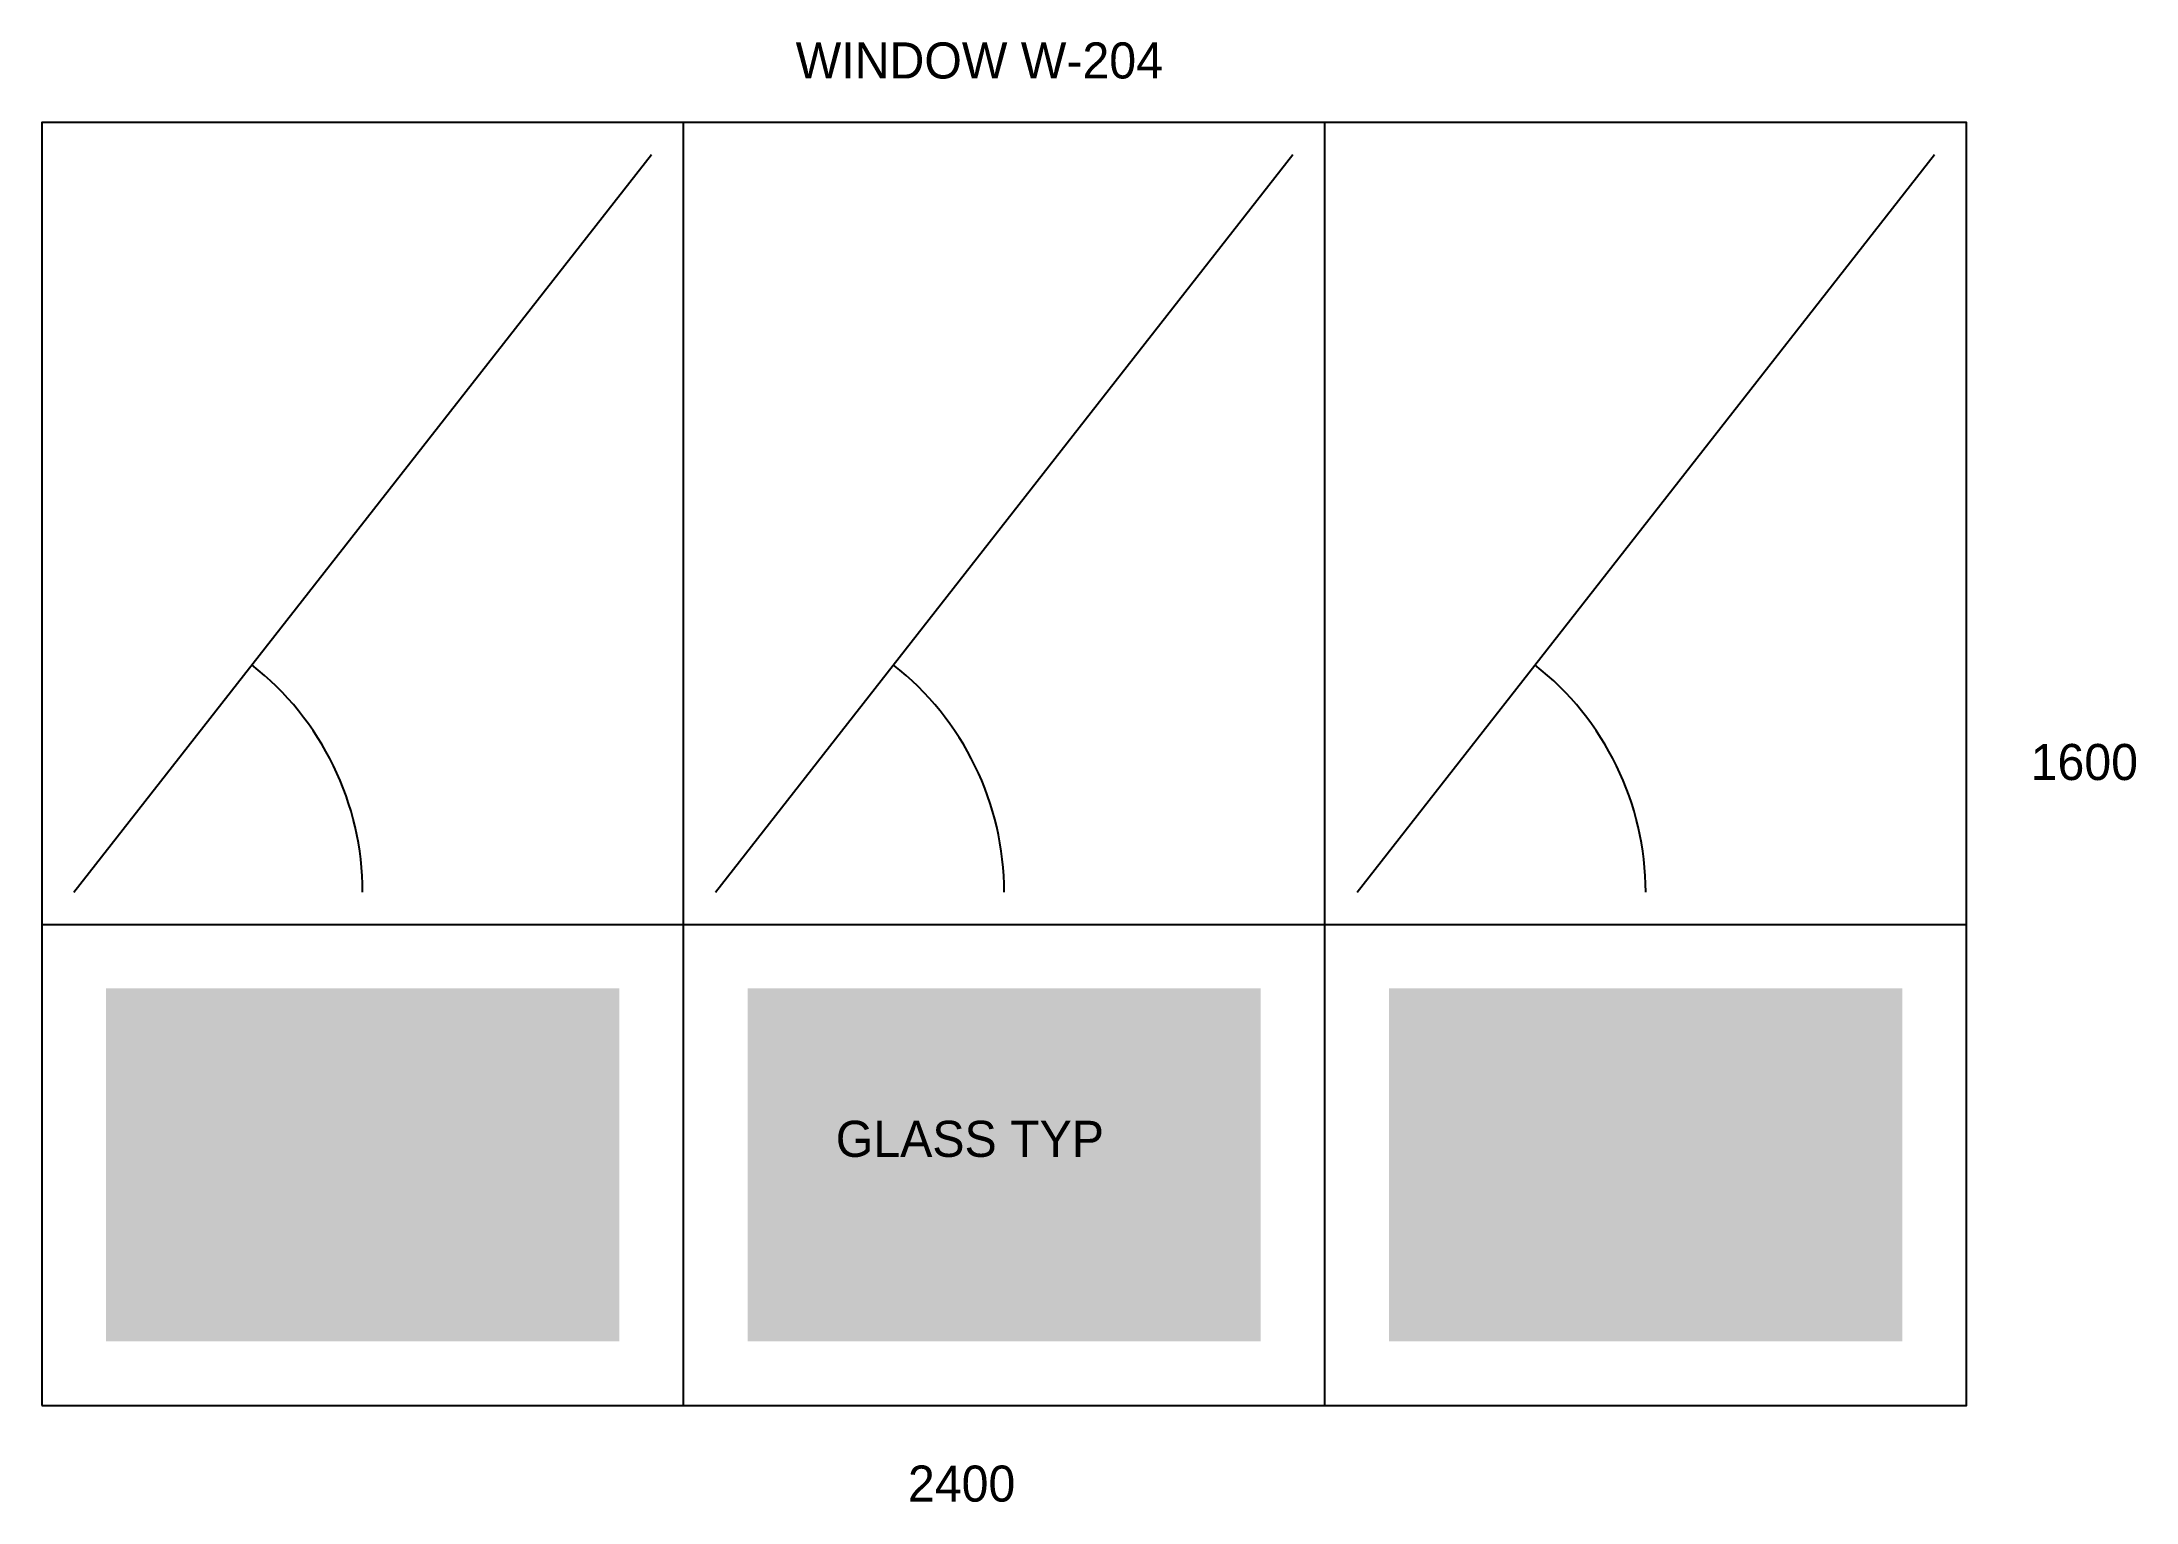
# Model space of a CAD drawing. Header units: millimetres. Extents: x 0 to 2612, y -121 to 1701.
import ezdxf

# ---------------------------------------------------------------- set-up
doc = ezdxf.new("R2010")
doc.units = ezdxf.units.MM
for name, color, linetype in [('DIM', 2, 'CONTINUOUS'), ('FRAME', 7, 'CONTINUOUS'), ('HATCH', 8, 'CONTINUOUS'), ('SWING', 3, 'CONTINUOUS'), ('TEXT', 7, 'CONTINUOUS')]:
    doc.layers.add(name, color=color, linetype=linetype)

msp = doc.modelspace()

# ---------------------------------------------------------------- hatches: boundary and pattern name
at = {"layer": 'HATCH'}
for points in [[(80, 80), (720, 80), (720, 520), (80, 520)], [(880, 80), (1520, 80), (1520, 520), (880, 520)], [(1680, 80), (2320, 80), (2320, 520), (1680, 520)]]:
    msp.add_hatch(color=8, dxfattribs=at).paths.add_polyline_path(points)

# ---------------------------------------------------------------- linework, layer by layer
at = {"layer": 'FRAME'}
for p, q in [((800, 0), (800, 1600)), ((1600, 0), (1600, 1600)), ((0, 600), (2400, 600))]:
    msp.add_line(p, q, dxfattribs=at)
msp.add_lwpolyline([(0, 0), (2400, 0), (2400, 1600), (0, 1600)], close=True, dxfattribs=at)
at = {"layer": 'SWING'}
for p, q in [((40, 640), (760, 1560)), ((840, 640), (1560, 1560)), ((1640, 640), (2360, 1560))]:
    msp.add_line(p, q, dxfattribs=at)
for centre in [(40, 640), (840, 640), (1640, 640)]:
    msp.add_arc(centre, 360, 0, 52, dxfattribs=at)

# ---------------------------------------------------------------- texts
at = {"layer": 'DIM'}
for s, p in [('1600', (2480, 780)), ('2400', (1080, -120))]:
    msp.add_text(s, height=45, dxfattribs=at).set_placement(p)
at = {"layer": 'TEXT'}
for s, p in [('WINDOW W-204', (940, 1655)), ('GLASS TYP', (990, 310))]:
    msp.add_text(s, height=45, dxfattribs=at).set_placement(p)

doc.saveas('drawing.dxf')
